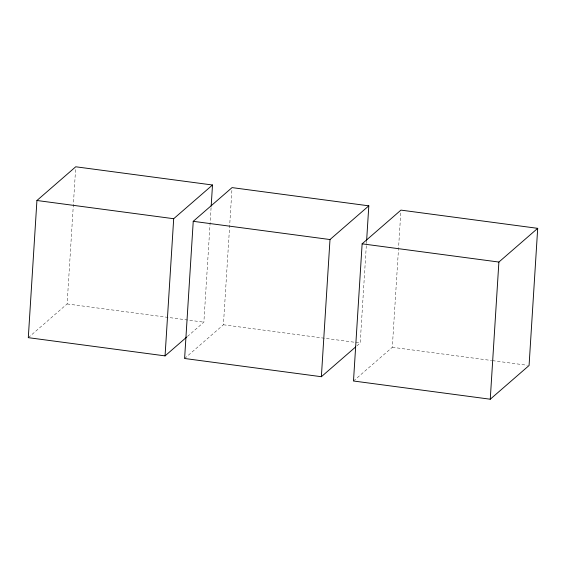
<?xml version="1.0" encoding="UTF-8"?>
<svg xmlns="http://www.w3.org/2000/svg" width="566" height="566" viewBox="0 0 566 566"><rect width="100%" height="100%" fill="white"/><g stroke="black" fill="none" stroke-linecap="round" stroke-linejoin="round"><path stroke-width="0.42" stroke-dasharray="2.83 2.12" d="M28.3 337.661L67.113 303.949L75.632 168.534M187.431 336.459L203.873 322.174L211.125 206.986M184.608 358.49L223.421 324.778L231.947 189.362M356.898 345.861L360.188 343.003L366.605 241.003M353.495 380.996L392.309 347.283L400.827 211.868M67.113 303.949L203.873 322.174M223.421 324.778L354.96 342.303M355.83 342.423L360.188 343.003M392.309 347.283L491.613 360.514M492.484 360.634L527.328 365.275"/><path stroke-width="0.85" d="M211.182 206.102L212.505 185.004L75.745 166.779L36.931 200.491L28.3 337.661L165.06 355.887L186.773 337.032M165.06 355.887L173.691 218.717L212.505 185.004M366.655 240.125L368.813 205.833L232.053 187.608L193.239 221.32L184.608 358.49L321.368 376.715L355.582 347M321.368 376.715L329.999 239.545L368.813 205.833M362.127 243.826L353.495 380.996L490.255 399.221L529.068 365.509L537.7 228.339L400.94 210.113L362.127 243.826L498.887 262.051L537.7 228.339M490.255 399.221L498.887 262.051M36.931 200.491L173.691 218.717M193.239 221.32L329.999 239.545"/></g></svg>
